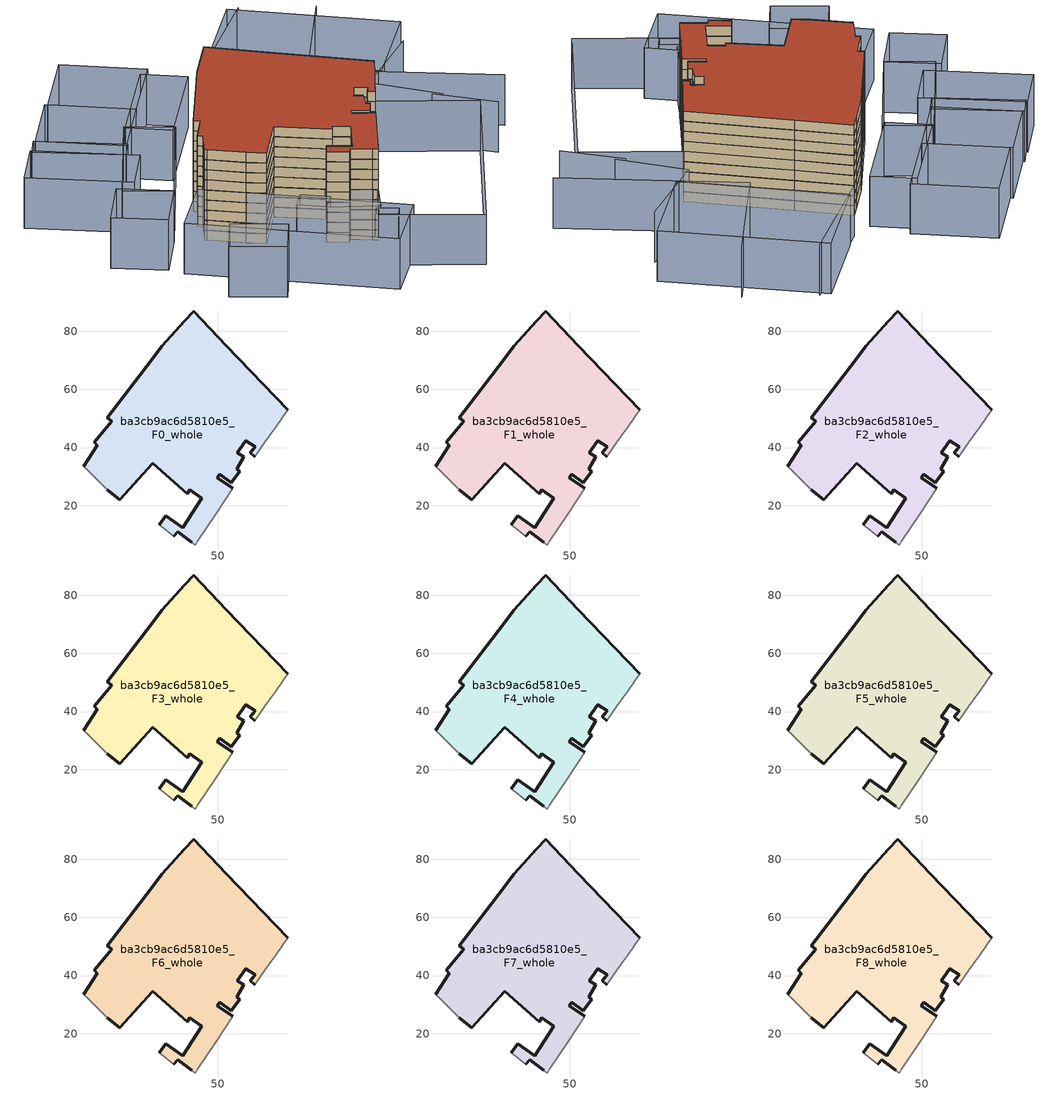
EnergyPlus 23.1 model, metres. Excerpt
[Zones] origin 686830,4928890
ba3cb9ac6d5810e5_F0_whole
 floor ground (EU_floor_Construction): 49.23,17.14 55.16,26 49.78,29.62 50.55,30.81 54.63,27.82 57.56,31.92 56.47,32.46 58.88,36.91 56.66,38.28 57.52,39.5 59.5,42.29 62.78,40.32 61.17,38.27 62.73,36.92 66.14,41.81 68.35,44.96 69.81,47.06 73.93,52.95 52.89,74.92 41.71,86.93 38.68,83.58 30.71,74.78 27.24,70.21 12.03,50.24 13.44,49.01 7.44,41.85 8.46,40.81 3.97,33.53 4.44,33.06 12,25.57 16.2,22.02 27.6,34.66 39.48,24.12 40.35,25.44 44.39,22.58 37.93,12.41 32.01,16.57 29.82,13.52 34.85,9.53 34.87,9.52 36.12,11.01 40.97,7.39 42.13,6.52 43.13,8.01 z0
 wall outside (EU_wall_Construction): 3.97,33.53 8.46,40.81 7.44,41.85 13.44,49.01 12.03,50.24 27.24,70.21 30.71,74.78 38.68,83.58 41.71,86.93 52.89,74.92 73.93,52.95 / 62.73,36.92 61.17,38.27 62.78,40.32 59.5,42.29 57.52,39.5 56.66,38.28 58.88,36.91 56.47,32.46 57.56,31.92 54.63,27.82 50.55,30.81 49.78,29.62 55.16,26 / 40.97,7.39 36.12,11.01 34.87,9.52 / 29.82,13.52 32.01,16.57 37.93,12.41 44.39,22.58 40.35,25.44 39.48,24.12 27.6,34.66 16.2,22.02 12,25.57 z0:3
 wall adiabatic (EU_wall_Construction): 12,25.57 4.44,33.06 3.97,33.53 / 73.93,52.95 69.81,47.06 68.35,44.96 66.14,41.81 62.73,36.92 / 55.16,26 49.23,17.14 43.13,8.01 42.13,6.52 40.97,7.39 / 34.87,9.52 34.85,9.53 29.82,13.52 z0:3
ba3cb9ac6d5810e5_F1_whole
 floor to ba3cb9ac6d5810e5_F0_whole (EU_floor_Construction): 49.23,17.14 55.16,26 49.78,29.62 50.55,30.81 54.63,27.82 57.56,31.92 56.47,32.46 58.88,36.91 56.66,38.28 57.52,39.5 59.5,42.29 62.78,40.32 61.17,38.27 62.73,36.92 66.14,41.81 68.35,44.96 69.81,47.06 73.93,52.95 52.89,74.92 41.71,86.93 38.68,83.58 30.71,74.78 27.24,70.21 12.03,50.24 13.44,49.01 7.44,41.85 8.46,40.81 3.97,33.53 4.44,33.06 12,25.57 16.2,22.02 27.6,34.66 39.48,24.12 40.35,25.44 44.39,22.58 37.93,12.41 32.01,16.57 29.82,13.52 34.85,9.53 34.87,9.52 36.12,11.01 40.97,7.39 42.13,6.52 43.13,8.01 z3
 wall outside (EU_wall_Construction): 3.97,33.53 8.46,40.81 7.44,41.85 13.44,49.01 12.03,50.24 27.24,70.21 30.71,74.78 38.68,83.58 41.71,86.93 52.89,74.92 73.93,52.95 / 62.73,36.92 61.17,38.27 62.78,40.32 59.5,42.29 57.52,39.5 56.66,38.28 58.88,36.91 56.47,32.46 57.56,31.92 54.63,27.82 50.55,30.81 49.78,29.62 55.16,26 / 40.97,7.39 36.12,11.01 34.87,9.52 / 29.82,13.52 32.01,16.57 37.93,12.41 44.39,22.58 40.35,25.44 39.48,24.12 27.6,34.66 16.2,22.02 12,25.57 z3:6
 wall adiabatic (EU_wall_Construction): 12,25.57 4.44,33.06 3.97,33.53 / 73.93,52.95 69.81,47.06 68.35,44.96 66.14,41.81 62.73,36.92 / 55.16,26 49.23,17.14 43.13,8.01 42.13,6.52 40.97,7.39 / 34.87,9.52 34.85,9.53 29.82,13.52 z3:6
ba3cb9ac6d5810e5_F2_whole
 floor to ba3cb9ac6d5810e5_F1_whole (EU_floor_Construction): 49.23,17.14 55.16,26 49.78,29.62 50.55,30.81 54.63,27.82 57.56,31.92 56.47,32.46 58.88,36.91 56.66,38.28 57.52,39.5 59.5,42.29 62.78,40.32 61.17,38.27 62.73,36.92 66.14,41.81 68.35,44.96 69.81,47.06 73.93,52.95 52.89,74.92 41.71,86.93 38.68,83.58 30.71,74.78 27.24,70.21 12.03,50.24 13.44,49.01 7.44,41.85 8.46,40.81 3.97,33.53 4.44,33.06 12,25.57 16.2,22.02 27.6,34.66 39.48,24.12 40.35,25.44 44.39,22.58 37.93,12.41 32.01,16.57 29.82,13.52 34.85,9.53 34.87,9.52 36.12,11.01 40.97,7.39 42.13,6.52 43.13,8.01 z6
 wall outside (EU_wall_Construction): 3.97,33.53 8.46,40.81 7.44,41.85 13.44,49.01 12.03,50.24 27.24,70.21 30.71,74.78 38.68,83.58 41.71,86.93 52.89,74.92 73.93,52.95 / 62.73,36.92 61.17,38.27 62.78,40.32 59.5,42.29 57.52,39.5 56.66,38.28 58.88,36.91 56.47,32.46 57.56,31.92 54.63,27.82 50.55,30.81 49.78,29.62 55.16,26 / 40.97,7.39 36.12,11.01 34.87,9.52 / 29.82,13.52 32.01,16.57 37.93,12.41 44.39,22.58 40.35,25.44 39.48,24.12 27.6,34.66 16.2,22.02 12,25.57 z6:9
 wall adiabatic (EU_wall_Construction): 12,25.57 4.44,33.06 3.97,33.53 / 73.93,52.95 69.81,47.06 68.35,44.96 66.14,41.81 62.73,36.92 / 55.16,26 49.23,17.14 43.13,8.01 42.13,6.52 40.97,7.39 / 34.87,9.52 34.85,9.53 29.82,13.52 z6:9
ba3cb9ac6d5810e5_F3_whole
 floor to ba3cb9ac6d5810e5_F2_whole (EU_floor_Construction): 49.23,17.14 55.16,26 49.78,29.62 50.55,30.81 54.63,27.82 57.56,31.92 56.47,32.46 58.88,36.91 56.66,38.28 57.52,39.5 59.5,42.29 62.78,40.32 61.17,38.27 62.73,36.92 66.14,41.81 68.35,44.96 69.81,47.06 73.93,52.95 52.89,74.92 41.71,86.93 38.68,83.58 30.71,74.78 27.24,70.21 12.03,50.24 13.44,49.01 7.44,41.85 8.46,40.81 3.97,33.53 4.44,33.06 12,25.57 16.2,22.02 27.6,34.66 39.48,24.12 40.35,25.44 44.39,22.58 37.93,12.41 32.01,16.57 29.82,13.52 34.85,9.53 34.87,9.52 36.12,11.01 40.97,7.39 42.13,6.52 43.13,8.01 z9
 wall outside (EU_wall_Construction): 3.97,33.53 8.46,40.81 7.44,41.85 13.44,49.01 12.03,50.24 27.24,70.21 30.71,74.78 38.68,83.58 41.71,86.93 52.89,74.92 73.93,52.95 / 62.73,36.92 61.17,38.27 62.78,40.32 59.5,42.29 57.52,39.5 56.66,38.28 58.88,36.91 56.47,32.46 57.56,31.92 54.63,27.82 50.55,30.81 49.78,29.62 55.16,26 / 40.97,7.39 36.12,11.01 34.87,9.52 / 29.82,13.52 32.01,16.57 37.93,12.41 44.39,22.58 40.35,25.44 39.48,24.12 27.6,34.66 16.2,22.02 12,25.57 z9:12
 wall adiabatic (EU_wall_Construction): 12,25.57 4.44,33.06 3.97,33.53 / 73.93,52.95 69.81,47.06 68.35,44.96 66.14,41.81 62.73,36.92 / 55.16,26 49.23,17.14 43.13,8.01 42.13,6.52 40.97,7.39 / 34.87,9.52 34.85,9.53 29.82,13.52 z9:12
ba3cb9ac6d5810e5_F4_whole
 floor to ba3cb9ac6d5810e5_F3_whole (EU_floor_Construction): 49.23,17.14 55.16,26 49.78,29.62 50.55,30.81 54.63,27.82 57.56,31.92 56.47,32.46 58.88,36.91 56.66,38.28 57.52,39.5 59.5,42.29 62.78,40.32 61.17,38.27 62.73,36.92 66.14,41.81 68.35,44.96 69.81,47.06 73.93,52.95 52.89,74.92 41.71,86.93 38.68,83.58 30.71,74.78 27.24,70.21 12.03,50.24 13.44,49.01 7.44,41.85 8.46,40.81 3.97,33.53 4.44,33.06 12,25.57 16.2,22.02 27.6,34.66 39.48,24.12 40.35,25.44 44.39,22.58 37.93,12.41 32.01,16.57 29.82,13.52 34.85,9.53 34.87,9.52 36.12,11.01 40.97,7.39 42.13,6.52 43.13,8.01 z12
 wall outside (EU_wall_Construction): 3.97,33.53 8.46,40.81 7.44,41.85 13.44,49.01 12.03,50.24 27.24,70.21 30.71,74.78 38.68,83.58 41.71,86.93 52.89,74.92 73.93,52.95 / 62.73,36.92 61.17,38.27 62.78,40.32 59.5,42.29 57.52,39.5 56.66,38.28 58.88,36.91 56.47,32.46 57.56,31.92 54.63,27.82 50.55,30.81 49.78,29.62 55.16,26 / 40.97,7.39 36.12,11.01 34.87,9.52 / 29.82,13.52 32.01,16.57 37.93,12.41 44.39,22.58 40.35,25.44 39.48,24.12 27.6,34.66 16.2,22.02 12,25.57 z12:15
 wall adiabatic (EU_wall_Construction): 12,25.57 4.44,33.06 3.97,33.53 / 73.93,52.95 69.81,47.06 68.35,44.96 66.14,41.81 62.73,36.92 / 55.16,26 49.23,17.14 43.13,8.01 42.13,6.52 40.97,7.39 / 34.87,9.52 34.85,9.53 29.82,13.52 z12:15
ba3cb9ac6d5810e5_F5_whole
 floor to ba3cb9ac6d5810e5_F4_whole (EU_floor_Construction): 49.23,17.14 55.16,26 49.78,29.62 50.55,30.81 54.63,27.82 57.56,31.92 56.47,32.46 58.88,36.91 56.66,38.28 57.52,39.5 59.5,42.29 62.78,40.32 61.17,38.27 62.73,36.92 66.14,41.81 68.35,44.96 69.81,47.06 73.93,52.95 52.89,74.92 41.71,86.93 38.68,83.58 30.71,74.78 27.24,70.21 12.03,50.24 13.44,49.01 7.44,41.85 8.46,40.81 3.97,33.53 4.44,33.06 12,25.57 16.2,22.02 27.6,34.66 39.48,24.12 40.35,25.44 44.39,22.58 37.93,12.41 32.01,16.57 29.82,13.52 34.85,9.53 34.87,9.52 36.12,11.01 40.97,7.39 42.13,6.52 43.13,8.01 z15
 wall outside (EU_wall_Construction): 3.97,33.53 8.46,40.81 7.44,41.85 13.44,49.01 12.03,50.24 27.24,70.21 30.71,74.78 38.68,83.58 41.71,86.93 52.89,74.92 73.93,52.95 / 62.73,36.92 61.17,38.27 62.78,40.32 59.5,42.29 57.52,39.5 56.66,38.28 58.88,36.91 56.47,32.46 57.56,31.92 54.63,27.82 50.55,30.81 49.78,29.62 55.16,26 / 40.97,7.39 36.12,11.01 34.87,9.52 / 29.82,13.52 32.01,16.57 37.93,12.41 44.39,22.58 40.35,25.44 39.48,24.12 27.6,34.66 16.2,22.02 12,25.57 z15:18
 wall adiabatic (EU_wall_Construction): 12,25.57 4.44,33.06 3.97,33.53 / 73.93,52.95 69.81,47.06 68.35,44.96 66.14,41.81 62.73,36.92 / 55.16,26 49.23,17.14 43.13,8.01 42.13,6.52 40.97,7.39 / 34.87,9.52 34.85,9.53 29.82,13.52 z15:18
ba3cb9ac6d5810e5_F6_whole
 floor to ba3cb9ac6d5810e5_F5_whole (EU_floor_Construction): 49.23,17.14 55.16,26 49.78,29.62 50.55,30.81 54.63,27.82 57.56,31.92 56.47,32.46 58.88,36.91 56.66,38.28 57.52,39.5 59.5,42.29 62.78,40.32 61.17,38.27 62.73,36.92 66.14,41.81 68.35,44.96 69.81,47.06 73.93,52.95 52.89,74.92 41.71,86.93 38.68,83.58 30.71,74.78 27.24,70.21 12.03,50.24 13.44,49.01 7.44,41.85 8.46,40.81 3.97,33.53 4.44,33.06 12,25.57 16.2,22.02 27.6,34.66 39.48,24.12 40.35,25.44 44.39,22.58 37.93,12.41 32.01,16.57 29.82,13.52 34.85,9.53 34.87,9.52 36.12,11.01 40.97,7.39 42.13,6.52 43.13,8.01 z18
 wall outside (EU_wall_Construction): 3.97,33.53 8.46,40.81 7.44,41.85 13.44,49.01 12.03,50.24 27.24,70.21 30.71,74.78 38.68,83.58 41.71,86.93 52.89,74.92 73.93,52.95 / 62.73,36.92 61.17,38.27 62.78,40.32 59.5,42.29 57.52,39.5 56.66,38.28 58.88,36.91 56.47,32.46 57.56,31.92 54.63,27.82 50.55,30.81 49.78,29.62 55.16,26 / 40.97,7.39 36.12,11.01 34.87,9.52 / 29.82,13.52 32.01,16.57 37.93,12.41 44.39,22.58 40.35,25.44 39.48,24.12 27.6,34.66 16.2,22.02 12,25.57 z18:21
 wall adiabatic (EU_wall_Construction): 12,25.57 4.44,33.06 3.97,33.53 / 73.93,52.95 69.81,47.06 68.35,44.96 66.14,41.81 62.73,36.92 / 55.16,26 49.23,17.14 43.13,8.01 42.13,6.52 40.97,7.39 / 34.87,9.52 34.85,9.53 29.82,13.52 z18:21
ba3cb9ac6d5810e5_F7_whole
 floor to ba3cb9ac6d5810e5_F6_whole (EU_floor_Construction): 49.23,17.14 55.16,26 49.78,29.62 50.55,30.81 54.63,27.82 57.56,31.92 56.47,32.46 58.88,36.91 56.66,38.28 57.52,39.5 59.5,42.29 62.78,40.32 61.17,38.27 62.73,36.92 66.14,41.81 68.35,44.96 69.81,47.06 73.93,52.95 52.89,74.92 41.71,86.93 38.68,83.58 30.71,74.78 27.24,70.21 12.03,50.24 13.44,49.01 7.44,41.85 8.46,40.81 3.97,33.53 4.44,33.06 12,25.57 16.2,22.02 27.6,34.66 39.48,24.12 40.35,25.44 44.39,22.58 37.93,12.41 32.01,16.57 29.82,13.52 34.85,9.53 34.87,9.52 36.12,11.01 40.97,7.39 42.13,6.52 43.13,8.01 z21
 wall outside (EU_wall_Construction): 3.97,33.53 8.46,40.81 7.44,41.85 13.44,49.01 12.03,50.24 27.24,70.21 30.71,74.78 38.68,83.58 41.71,86.93 52.89,74.92 73.93,52.95 / 62.73,36.92 61.17,38.27 62.78,40.32 59.5,42.29 57.52,39.5 56.66,38.28 58.88,36.91 56.47,32.46 57.56,31.92 54.63,27.82 50.55,30.81 49.78,29.62 55.16,26 / 40.97,7.39 36.12,11.01 34.87,9.52 / 29.82,13.52 32.01,16.57 37.93,12.41 44.39,22.58 40.35,25.44 39.48,24.12 27.6,34.66 16.2,22.02 12,25.57 z21:24
 wall adiabatic (EU_wall_Construction): 12,25.57 4.44,33.06 3.97,33.53 / 73.93,52.95 69.81,47.06 68.35,44.96 66.14,41.81 62.73,36.92 / 55.16,26 49.23,17.14 43.13,8.01 42.13,6.52 40.97,7.39 / 34.87,9.52 34.85,9.53 29.82,13.52 z21:24
ba3cb9ac6d5810e5_F8_whole
 floor to ba3cb9ac6d5810e5_F7_whole (EU_floor_Construction): 49.23,17.14 55.16,26 49.78,29.62 50.55,30.81 54.63,27.82 57.56,31.92 56.47,32.46 58.88,36.91 56.66,38.28 57.52,39.5 59.5,42.29 62.78,40.32 61.17,38.27 62.73,36.92 66.14,41.81 68.35,44.96 69.81,47.06 73.93,52.95 52.89,74.92 41.71,86.93 38.68,83.58 30.71,74.78 27.24,70.21 12.03,50.24 13.44,49.01 7.44,41.85 8.46,40.81 3.97,33.53 4.44,33.06 12,25.57 16.2,22.02 27.6,34.66 39.48,24.12 40.35,25.44 44.39,22.58 37.93,12.41 32.01,16.57 29.82,13.52 34.85,9.53 34.87,9.52 36.12,11.01 40.97,7.39 42.13,6.52 43.13,8.01 z24
 wall outside (EU_wall_Construction): 3.97,33.53 8.46,40.81 7.44,41.85 13.44,49.01 12.03,50.24 27.24,70.21 30.71,74.78 38.68,83.58 41.71,86.93 52.89,74.92 73.93,52.95 / 62.73,36.92 61.17,38.27 62.78,40.32 59.5,42.29 57.52,39.5 56.66,38.28 58.88,36.91 56.47,32.46 57.56,31.92 54.63,27.82 50.55,30.81 49.78,29.62 55.16,26 / 40.97,7.39 36.12,11.01 34.87,9.52 / 29.82,13.52 32.01,16.57 37.93,12.41 44.39,22.58 40.35,25.44 39.48,24.12 27.6,34.66 16.2,22.02 12,25.57 z24:27
 wall adiabatic (EU_wall_Construction): 12,25.57 4.44,33.06 3.97,33.53 / 73.93,52.95 69.81,47.06 68.35,44.96 66.14,41.81 62.73,36.92 / 55.16,26 49.23,17.14 43.13,8.01 42.13,6.52 40.97,7.39 / 34.87,9.52 34.85,9.53 29.82,13.52 z24:27
 roof outside (EU_roof_Construction): 52.89,74.92 73.93,52.95 69.81,47.06 68.35,44.96 66.14,41.81 62.73,36.92 61.17,38.27 62.78,40.32 59.5,42.29 57.52,39.5 56.66,38.28 58.88,36.91 56.47,32.46 57.56,31.92 54.63,27.82 50.55,30.81 49.78,29.62 55.16,26 49.23,17.14 43.13,8.01 42.13,6.52 40.97,7.39 36.12,11.01 34.87,9.52 34.85,9.53 29.82,13.52 32.01,16.57 37.93,12.41 44.39,22.58 40.35,25.44 39.48,24.12 27.6,34.66 16.2,22.02 12,25.57 4.44,33.06 3.97,33.53 8.46,40.81 7.44,41.85 13.44,49.01 12.03,50.24 27.24,70.21 30.71,74.78 38.68,83.58 41.71,86.93 z27
shading: 78.46,122.62 49.09,97.42 / 100.88,33.31 89.26,47.64 / 91.76,46.17 79.58,63.36 / 79.58,63.36 102.43,79.57 / 112.29,46.27 70.79,79.48 / 70.79,79.48 96.24,111.29 / 37.47,-9.47 32.55,-5.6 / 32.55,-5.6 34.95,-2.55 / 34.95,-2.55 39.87,-6.42 / 39.87,-6.42 37.47,-9.47 / 9.74,2.6 1.3,-8.79 / 1.3,-8.79 -11.45,0.65 / -11.45,0.65 -3.02,12.04 / -3.02,12.04 9.74,2.6 / 24.58,5.47 30.05,14.22 / 30.05,14.22 42.19,6.62 / 42.19,6.62 36.72,-2.12 / 36.72,-2.12 24.58,5.47 / 28.73,-22.39 -12.93,19.42 / -12.93,19.42 2.66,34.95 / 2.66,34.95 44.32,-6.86 / 44.32,-6.86 28.73,-22.39 / 23.09,15.98 29.07,10.24 / 29.07,10.24 24.62,5.62 / 24.62,5.62 18.65,11.36 / 18.65,11.36 23.09,15.98 / 32.89,-6.64 73.62,53.16 / 73.62,53.16 97.55,36.86 / 97.55,36.86 56.82,-22.93 / 56.82,-22.93 32.89,-6.64 / -3.03,37.88 -14.98,23.68 / -14.98,23.68 -26.95,33.76 / -26.95,33.76 -15,47.95 / -15,47.95 -3.03,37.88 / -14.56,45.92 9.49,78.84 / 9.49,78.84 20.82,70.56 / 20.82,70.56 -3.23,37.64 / -3.23,37.64 -14.56,45.92 / -19.95,81.11 2.72,61.65 / 2.72,61.65 -8.54,48.54 / -8.54,48.54 -31.21,67.99 / -31.21,67.99 -19.95,81.11 / -15.7,85.48 3.99,69.3 / 3.99,69.3 -0.4,63.96 / -0.4,63.96 -20.09,80.14 / -20.09,80.14 -15.7,85.48 / 42.12,94.8 18.96,69.27 / 18.96,69.27 9.31,78.03 / 9.31,78.03 32.46,103.56 / 32.46,103.56 42.12,94.8 / 0.27,102.59 18.75,86.05 / 18.75,86.05 3.15,68.64 / 3.15,68.64 -15.32,85.17 / -15.32,85.17 0.27,102.59 / 0.84,102.08 18.18,121.19 / 18.18,121.19 36.01,105.01 / 36.01,105.01 18.67,85.9 / 18.67,85.9 0.84,102.08 / 86.75,67.61 53.11,101.08 / 53.11,101.08 75.37,123.46 / 75.37,123.46 109.01,89.98 / 109.01,89.98 86.75,67.61 z0:15
[Building]
EU S2 Campaign: North Axis=0; Terrain=City; Solar Distribution=FullExterior
[Site:Location]
Bologna: Latitude=44.5; Longitude=11.25; Time Zone=1; Elevation=37
[SizingPeriod:WeatherFileDays]
AnnualSizingPeriod: Begin Month=1; Begin Day of Month=1; End Month=12; End Day of Month=31; Day of Week for Start Day=Monday; Use Weather File Daylight Saving Period=No; Use Weather File Rain and Snow Indicators=No
[MATERIAL]
EU_InternalMass_Material: Roughness=MediumRough; Thickness=0.1; Conductivity=1; Density=1800; Specific Heat=900; Thermal Absorptance=0.9; Solar Absorptance=0.7; Visible Absorptance=0.7
[MATERIAL:NOMASS] Roughness=MediumRough; Thermal Absorptance=0.9; Solar Absorptance=0.7; Visible Absorptance=0.7
Name | Thermal Resistance
EU_wall_NoMass | 0.905828
EU_roof_NoMass | 0.37593
EU_floor_NoMass | 0.67114
[CONSTRUCTION]
EU_wall_Construction: EU_wall_NoMass
EU_roof_Construction: EU_roof_NoMass
EU_floor_Construction: EU_floor_NoMass
EU_InternalMass_Construction: EU_InternalMass_Material
[ZONE] Type=1; Multiplier=1; Ceiling Height=autocalculate; Volume=7823.9; Floor Area=autocalculate; Part of Total Floor Area=Yes
ba3cb9ac6d5810e5_F0_whole; ba3cb9ac6d5810e5_F1_whole; ba3cb9ac6d5810e5_F2_whole; ba3cb9ac6d5810e5_F3_whole; ba3cb9ac6d5810e5_F4_whole; ba3cb9ac6d5810e5_F5_whole; ba3cb9ac6d5810e5_F6_whole; ba3cb9ac6d5810e5_F7_whole; ba3cb9ac6d5810e5_F8_whole
[INTERNALMASS] Construction=EU_InternalMass_Construction; Surface Area=2353.79
Name | Zone or ZoneList
ba3cb9ac6d5810e5_F0_whole_EU_InternalMass | ba3cb9ac6d5810e5_F0_whole
ba3cb9ac6d5810e5_F1_whole_EU_InternalMass | ba3cb9ac6d5810e5_F1_whole
ba3cb9ac6d5810e5_F2_whole_EU_InternalMass | ba3cb9ac6d5810e5_F2_whole
ba3cb9ac6d5810e5_F3_whole_EU_InternalMass | ba3cb9ac6d5810e5_F3_whole
ba3cb9ac6d5810e5_F4_whole_EU_InternalMass | ba3cb9ac6d5810e5_F4_whole
ba3cb9ac6d5810e5_F5_whole_EU_InternalMass | ba3cb9ac6d5810e5_F5_whole
ba3cb9ac6d5810e5_F6_whole_EU_InternalMass | ba3cb9ac6d5810e5_F6_whole
ba3cb9ac6d5810e5_F7_whole_EU_InternalMass | ba3cb9ac6d5810e5_F7_whole
ba3cb9ac6d5810e5_F8_whole_EU_InternalMass | ba3cb9ac6d5810e5_F8_whole
[OTHEREQUIPMENT] Fuel Type=Electricity; Design Level Calculation Method=Watts/Area; Power per Zone Floor Area=1; Fraction Latent=0; Fraction Radiant=0; Fraction Lost=0; Carbon Dioxide Generation Rate=0; EndUse Subcategory=EU_Step8_InternalGains
Name | Zone or ZoneList or Space or SpaceList | Schedule
EU_Step8_InternalGain_ba3cb9ac6d5810e5_F0_whole_f000 | ba3cb9ac6d5810e5_F0_whole | EU_Step8_GainSchedule_ba3cb9ac6d5810e5_F0_whole_f000
EU_Step8_InternalGain_ba3cb9ac6d5810e5_F1_whole_f000 | ba3cb9ac6d5810e5_F1_whole | EU_Step8_GainSchedule_ba3cb9ac6d5810e5_F1_whole_f000
EU_Step8_InternalGain_ba3cb9ac6d5810e5_F2_whole_f000 | ba3cb9ac6d5810e5_F2_whole | EU_Step8_GainSchedule_ba3cb9ac6d5810e5_F2_whole_f000
EU_Step8_InternalGain_ba3cb9ac6d5810e5_F3_whole_f000 | ba3cb9ac6d5810e5_F3_whole | EU_Step8_GainSchedule_ba3cb9ac6d5810e5_F3_whole_f000
EU_Step8_InternalGain_ba3cb9ac6d5810e5_F4_whole_f000 | ba3cb9ac6d5810e5_F4_whole | EU_Step8_GainSchedule_ba3cb9ac6d5810e5_F4_whole_f000
EU_Step8_InternalGain_ba3cb9ac6d5810e5_F5_whole_f000 | ba3cb9ac6d5810e5_F5_whole | EU_Step8_GainSchedule_ba3cb9ac6d5810e5_F5_whole_f000
EU_Step8_InternalGain_ba3cb9ac6d5810e5_F6_whole_f000 | ba3cb9ac6d5810e5_F6_whole | EU_Step8_GainSchedule_ba3cb9ac6d5810e5_F6_whole_f000
EU_Step8_InternalGain_ba3cb9ac6d5810e5_F7_whole_f000 | ba3cb9ac6d5810e5_F7_whole | EU_Step8_GainSchedule_ba3cb9ac6d5810e5_F7_whole_f000
EU_Step8_InternalGain_ba3cb9ac6d5810e5_F8_whole_f000 | ba3cb9ac6d5810e5_F8_whole | EU_Step8_GainSchedule_ba3cb9ac6d5810e5_F8_whole_f000
[ZONEVENTILATION:DESIGNFLOWRATE] Schedule=EU_AlwaysOn; Design Flow Rate Calculation Method=AirChanges/Hour; Air Changes per Hour=0.73129; Ventilation Type=Natural; Fan Pressure Rise=0; Fan Total Efficiency=1; Constant Term Coefficient=1; Temperature Term Coefficient=0; Velocity Term Coefficient=0; Velocity Squared Term Coefficient=0; Minimum Indoor Temperature=-100; Maximum Indoor Temperature=100; Delta Temperature=-100; Minimum Outdoor Temperature=-100; Maximum Outdoor Temperature=100; Maximum Wind Speed=40
Name | Zone or ZoneList or Space or SpaceList
EU_ConstantAir_ba3cb9ac6d5810e5_F0_whole | ba3cb9ac6d5810e5_F0_whole
EU_ConstantAir_ba3cb9ac6d5810e5_F1_whole | ba3cb9ac6d5810e5_F1_whole
EU_ConstantAir_ba3cb9ac6d5810e5_F2_whole | ba3cb9ac6d5810e5_F2_whole
EU_ConstantAir_ba3cb9ac6d5810e5_F3_whole | ba3cb9ac6d5810e5_F3_whole
EU_ConstantAir_ba3cb9ac6d5810e5_F4_whole | ba3cb9ac6d5810e5_F4_whole
EU_ConstantAir_ba3cb9ac6d5810e5_F5_whole | ba3cb9ac6d5810e5_F5_whole
EU_ConstantAir_ba3cb9ac6d5810e5_F6_whole | ba3cb9ac6d5810e5_F6_whole
EU_ConstantAir_ba3cb9ac6d5810e5_F7_whole | ba3cb9ac6d5810e5_F7_whole
EU_ConstantAir_ba3cb9ac6d5810e5_F8_whole | ba3cb9ac6d5810e5_F8_whole
[HVACTEMPLATE:THERMOSTAT] Constant Heating Setpoint=20; Constant Cooling Setpoint=50
EU_HeatOnly_ba3cb9ac6d5810e5_F0_whole; EU_HeatOnly_ba3cb9ac6d5810e5_F1_whole; EU_HeatOnly_ba3cb9ac6d5810e5_F2_whole; EU_HeatOnly_ba3cb9ac6d5810e5_F3_whole; EU_HeatOnly_ba3cb9ac6d5810e5_F4_whole; EU_HeatOnly_ba3cb9ac6d5810e5_F5_whole; EU_HeatOnly_ba3cb9ac6d5810e5_F6_whole; EU_HeatOnly_ba3cb9ac6d5810e5_F7_whole; EU_HeatOnly_ba3cb9ac6d5810e5_F8_whole
[HVACTEMPLATE:ZONE:IDEALLOADSAIRSYSTEM] System Availability Schedule=EU_AlwaysOn; Maximum Heating Supply Air Temperature=50; Minimum Cooling Supply Air Temperature=13; Maximum Heating Supply Air Humidity Ratio=0.0156; Minimum Cooling Supply Air Humidity Ratio=0.0077; Heating Limit=NoLimit; Cooling Limit=NoLimit; Heating Availability Schedule=EU_AlwaysOn; Cooling Availability Schedule=EU_CoolingOff; Dehumidification Control Type=ConstantSensibleHeatRatio; Cooling Sensible Heat Ratio=0.7; Dehumidification Setpoint=60; Humidification Control Type=None; Humidification Setpoint=30; Outdoor Air Method=None; Outdoor Air Flow Rate per Person=0.00944; Outdoor Air Flow Rate per Zone Floor Area=0; Outdoor Air Flow Rate per Zone=0; Demand Controlled Ventilation Type=None; Outdoor Air Economizer Type=NoEconomizer; Heat Recovery Type=None; Sensible Heat Recovery Effectiveness=0.7; Latent Heat Recovery Effectiveness=0.65
Name | Template Thermostat
ba3cb9ac6d5810e5_F0_whole | EU_HeatOnly_ba3cb9ac6d5810e5_F0_whole
ba3cb9ac6d5810e5_F1_whole | EU_HeatOnly_ba3cb9ac6d5810e5_F1_whole
ba3cb9ac6d5810e5_F2_whole | EU_HeatOnly_ba3cb9ac6d5810e5_F2_whole
ba3cb9ac6d5810e5_F3_whole | EU_HeatOnly_ba3cb9ac6d5810e5_F3_whole
ba3cb9ac6d5810e5_F4_whole | EU_HeatOnly_ba3cb9ac6d5810e5_F4_whole
ba3cb9ac6d5810e5_F5_whole | EU_HeatOnly_ba3cb9ac6d5810e5_F5_whole
ba3cb9ac6d5810e5_F6_whole | EU_HeatOnly_ba3cb9ac6d5810e5_F6_whole
ba3cb9ac6d5810e5_F7_whole | EU_HeatOnly_ba3cb9ac6d5810e5_F7_whole
ba3cb9ac6d5810e5_F8_whole | EU_HeatOnly_ba3cb9ac6d5810e5_F8_whole
[SIZING:ZONE] Zone Cooling Design Supply Air Temperature Input Method=SupplyAirTemperature; Zone Cooling Design Supply Air Temperature=13; Zone Heating Design Supply Air Temperature Input Method=SupplyAirTemperature; Zone Heating Design Supply Air Temperature=50; Zone Cooling Design Supply Air Humidity Ratio=0.008; Zone Heating Design Supply Air Humidity Ratio=0.008; Cooling Design Air Flow Method=DesignDay; Cooling Design Air Flow Rate=0; Cooling Minimum Air Flow per Zone Floor Area=0.000762; Cooling Minimum Air Flow=0; Cooling Minimum Air Flow Fraction=0.2; Heating Design Air Flow Method=DesignDay; Heating Design Air Flow Rate=0; Heating Maximum Air Flow per Zone Floor Area=0.002032; Heating Maximum Air Flow=0.141576; Heating Maximum Air Flow Fraction=0.3; Account for Dedicated Outdoor Air System=No; Dedicated Outdoor Air System Control Strategy=NeutralSupplyAir; Dedicated Outdoor Air Low Setpoint Temperature for Design=autosize; Dedicated Outdoor Air High Setpoint Temperature for Design=autosize; Zone Load Sizing Method=Sensible Load Only No Latent Load; Zone Latent Cooling Design Supply Air Humidity Ratio Input Method=HumidityRatioDifference; Zone Cooling Design Supply Air Humidity Ratio Difference=0.005; Zone Latent Heating Design Supply Air Humidity Ratio Input Method=HumidityRatioDifference; Zone Humidification Design Supply Air Humidity Ratio Difference=0.005
ba3cb9ac6d5810e5_F0_whole; ba3cb9ac6d5810e5_F1_whole; ba3cb9ac6d5810e5_F2_whole; ba3cb9ac6d5810e5_F3_whole; ba3cb9ac6d5810e5_F4_whole; ba3cb9ac6d5810e5_F5_whole; ba3cb9ac6d5810e5_F6_whole; ba3cb9ac6d5810e5_F7_whole; ba3cb9ac6d5810e5_F8_whole
[SCHEDULE:CONSTANT]
Name | Hourly Value
EU_AlwaysOn | 1
EU_CoolingOff | 0
[SCHEDULE:FILE] Column Number=1; Rows to Skip at Top=0; Number of Hours of Data=8760; Column Separator=Comma; Interpolate to Timestep=No; Minutes per Item=60; Adjust Schedule for Daylight Savings=Yes
Name | File
EU_Step8_GainSchedule_ba3cb9ac6d5810e5_F0_whole_f000 | ../../schedules/ba3cb9ac6d5810e5/ba3cb9ac6d5810e5_F0_whole_f000_gain.csv
EU_Step8_GainSchedule_ba3cb9ac6d5810e5_F1_whole_f000 | ../../schedules/ba3cb9ac6d5810e5/ba3cb9ac6d5810e5_F1_whole_f000_gain.csv
EU_Step8_GainSchedule_ba3cb9ac6d5810e5_F2_whole_f000 | ../../schedules/ba3cb9ac6d5810e5/ba3cb9ac6d5810e5_F2_whole_f000_gain.csv
EU_Step8_GainSchedule_ba3cb9ac6d5810e5_F3_whole_f000 | ../../schedules/ba3cb9ac6d5810e5/ba3cb9ac6d5810e5_F3_whole_f000_gain.csv
EU_Step8_GainSchedule_ba3cb9ac6d5810e5_F4_whole_f000 | ../../schedules/ba3cb9ac6d5810e5/ba3cb9ac6d5810e5_F4_whole_f000_gain.csv
EU_Step8_GainSchedule_ba3cb9ac6d5810e5_F5_whole_f000 | ../../schedules/ba3cb9ac6d5810e5/ba3cb9ac6d5810e5_F5_whole_f000_gain.csv
EU_Step8_GainSchedule_ba3cb9ac6d5810e5_F6_whole_f000 | ../../schedules/ba3cb9ac6d5810e5/ba3cb9ac6d5810e5_F6_whole_f000_gain.csv
EU_Step8_GainSchedule_ba3cb9ac6d5810e5_F7_whole_f000 | ../../schedules/ba3cb9ac6d5810e5/ba3cb9ac6d5810e5_F7_whole_f000_gain.csv
EU_Step8_GainSchedule_ba3cb9ac6d5810e5_F8_whole_f000 | ../../schedules/ba3cb9ac6d5810e5/ba3cb9ac6d5810e5_F8_whole_f000_gain.csv
